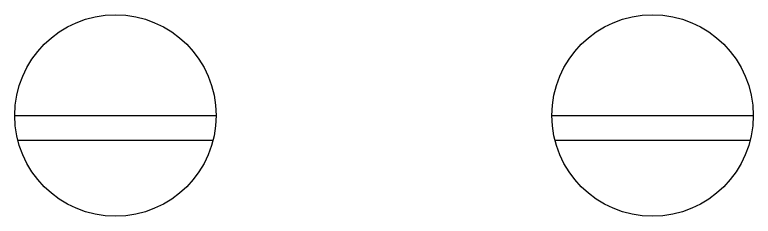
# Model space of a CAD drawing. Header units: millimetres. Extents: x 17243 to 30056, y 9468 to 18529.
# Drawn here: x 23765.29 to 23787.29, y 14841.6 to 14847.6 of the extents above; entities that cross this region are included whole.
import ezdxf

# ---------------------------------------------------------------- set-up
doc = ezdxf.new("R2010")
doc.units = ezdxf.units.MM
doc.layers.get('0').update_dxf_attribs({"lineweight": 18})

msp = doc.modelspace()

# ---------------------------------------------------------------- linework, layer by layer
at = {"color": 7, "linetype": 'Continuous', "lineweight": 25}
for p, q in [((23765.288, 14844.605), (23771.288, 14844.605)), ((23781.288, 14844.605), (23787.288, 14844.605))]:
    msp.add_line(p, q, dxfattribs=at)
at = {"color": 8, "linetype": 'Continuous', "lineweight": 25}
for p, q in [((23765.38, 14843.868), (23771.196, 14843.868)), ((23781.38, 14843.868), (23787.196, 14843.868))]:
    msp.add_line(p, q, dxfattribs=at)
at = {"color": 7, "linetype": 'Continuous', "lineweight": 25}
for centre in [(23768.288, 14844.605), (23784.288, 14844.605)]:
    msp.add_circle(centre, 3, dxfattribs=at)

doc.saveas('drawing.dxf')
